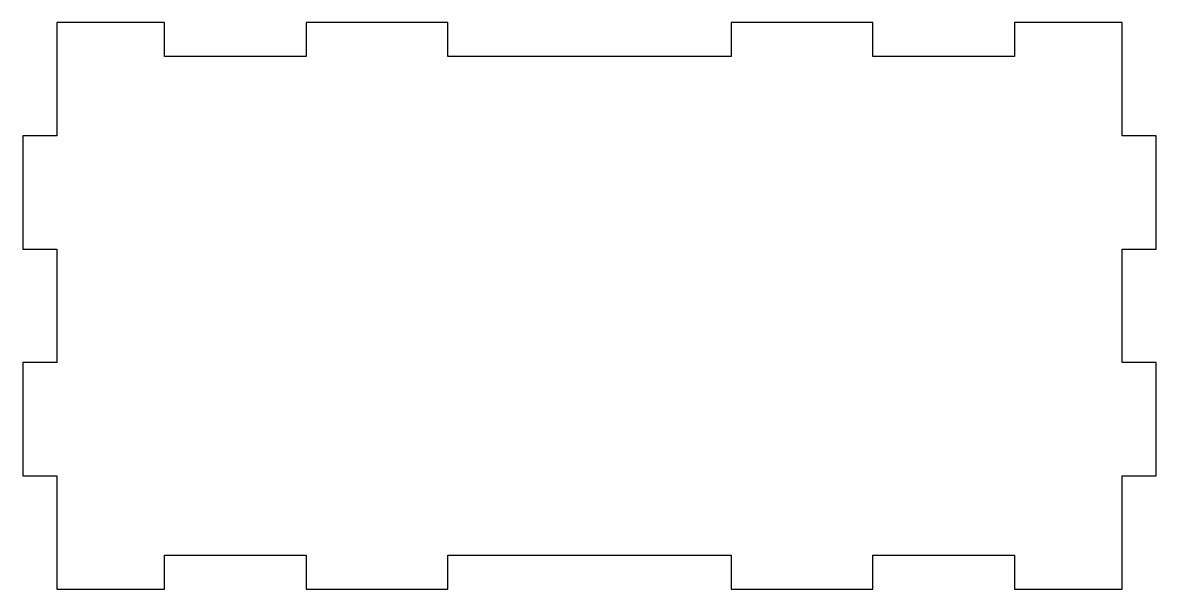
# Model space of a CAD drawing. Header units: millimetres. Extents: x -200 to 0, y -50 to 50.
import ezdxf

# ---------------------------------------------------------------- set-up
doc = ezdxf.new("R2010")
doc.units = ezdxf.units.MM
doc.layers.get('0').update_dxf_attribs({"linetype": 'CONTINUOUS'})

msp = doc.modelspace()

# ---------------------------------------------------------------- linework, layer by layer
msp.add_lwpolyline([(-175, -50), (-175, -44), (-150, -44), (-150, -50), (-125, -50), (-125, -44), (-75, -44), (-75, -50), (-50, -50), (-50, -44), (-25, -44), (-25, -50), (-6, -50), (-6, -30), (0, -30), (0, -10), (-6, -10), (-6, 10), (0, 10), (0, 30), (-6, 30), (-6, 50), (-25, 50), (-25, 44), (-50, 44), (-50, 50), (-75, 50), (-75, 44), (-125, 44), (-125, 50), (-150, 50), (-150, 44), (-175, 44), (-175, 50), (-194, 50), (-194, 30), (-200, 30), (-200, 10), (-194, 10), (-194, -10), (-200, -10), (-200, -30), (-194, -30), (-194, -50)], close=True)

doc.saveas('drawing.dxf')
